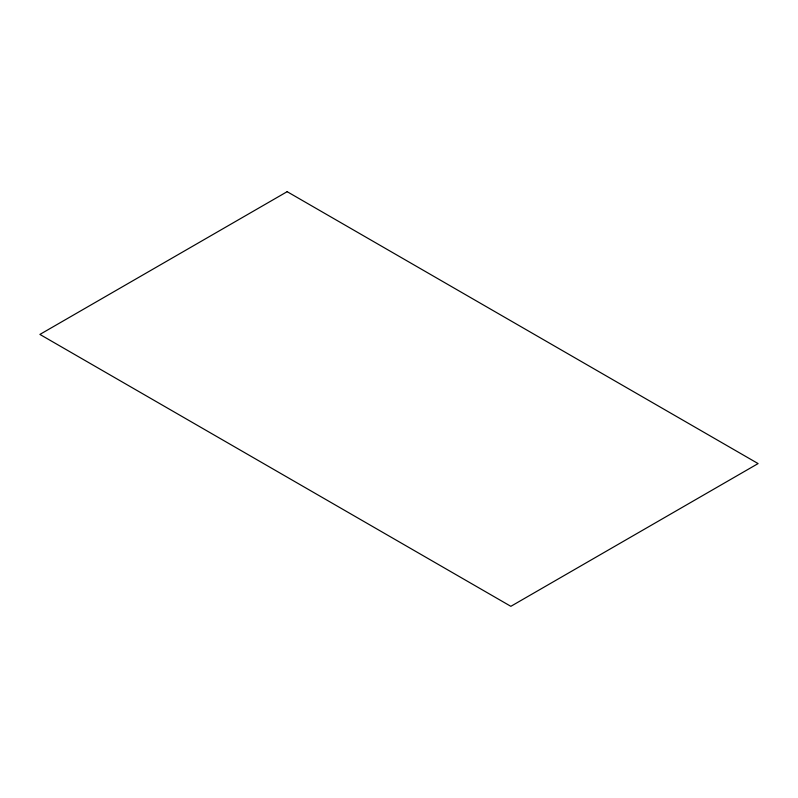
<?xml version="1.0" encoding="UTF-8"?>
<svg xmlns="http://www.w3.org/2000/svg" width="798" height="798" viewBox="0 0 798 798"><rect width="100%" height="100%" fill="white"/><g stroke="black" fill="none" stroke-linecap="round" stroke-linejoin="round"><path stroke-width="1.2" d="M287.15 191.68L39.9 334.422L510.85 606.32L758.1 463.578L287.15 191.68"/></g></svg>
